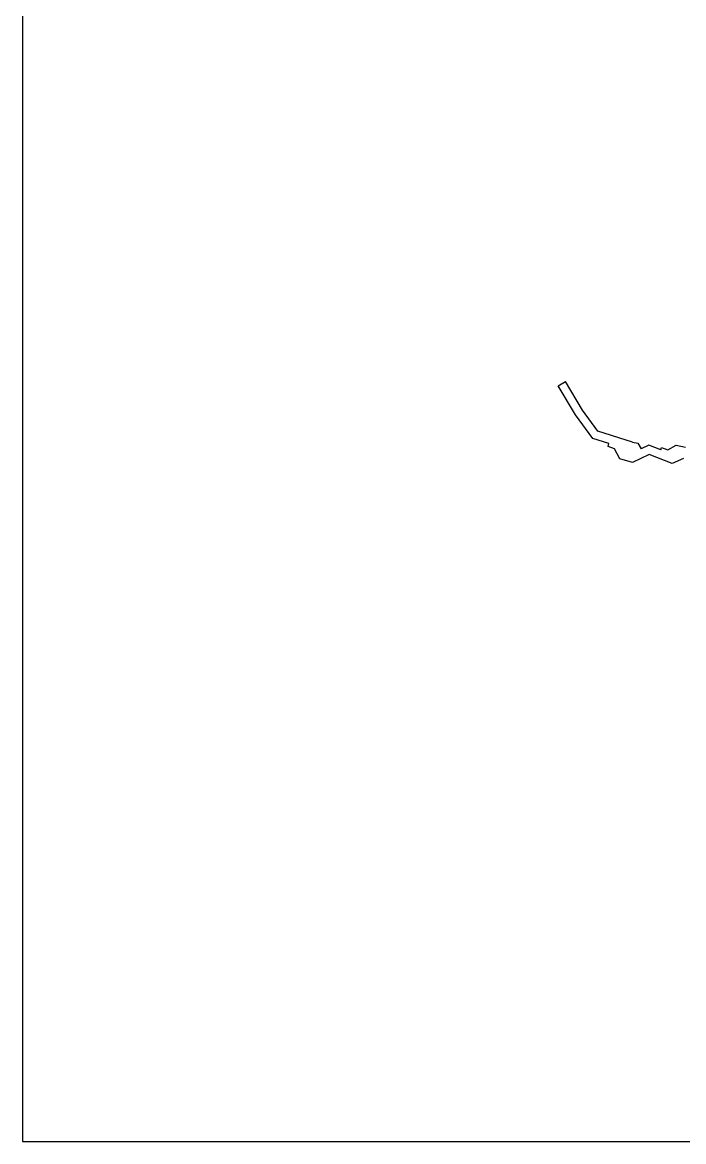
# Model space of a CAD drawing. Header units: metres. Extents: x 0 to 4000, y -96000 to -93000.
# Drawn here: x 800 to 1031.6, y -96000 to -95607.6 of the extents above; entities that cross this region are included whole.
import ezdxf

# ---------------------------------------------------------------- set-up
doc = ezdxf.new("R2010")
doc.units = ezdxf.units.M
doc.header["$LTSCALE"] = 2.5
doc.layers.add('図郭', color=7, linetype='Continuous')
doc.layers.add('道路', color=7, linetype='Continuous')

msp = doc.modelspace()

# ---------------------------------------------------------------- linework, layer by layer
at = {"layer": '図郭'}
msp.add_lwpolyline([(800, -96000), (1600, -96000), (1600, -95400), (800, -95400)], close=True, dxfattribs=at)
at = {"layer": '道路'}
for points in [[(987.66, -95735.03), (990.24, -95733.5)], [(1013.75, -95754.78), (1001.61, -95750.99), (996.25, -95743.61), (990.24, -95733.5)], [(1005.42, -95755.32), (999.77, -95753.55), (993.74, -95745.26), (987.66, -95735.03)], [(1013.71, -95761.92), (1009.22, -95760.66), (1007.42, -95757.12), (1005.18, -95756.34), (1005.42, -95755.32)], [(1013.75, -95754.78), (1015.56, -95755.19), (1016.69, -95757.17)], [(1023.67, -95757.52), (1019.44, -95755.85), (1016.69, -95757.17)], [(1023.67, -95757.52), (1023.88, -95756.72), (1026.06, -95757.52), (1029.03, -95755.79), (1032.26, -95756.56)], [(1027.59, -95762.29), (1019.56, -95759.12), (1013.71, -95761.92)], [(1031.61, -95760.52), (1027.59, -95762.29)]]:
    msp.add_lwpolyline(points, dxfattribs=at)

doc.saveas('drawing.dxf')
